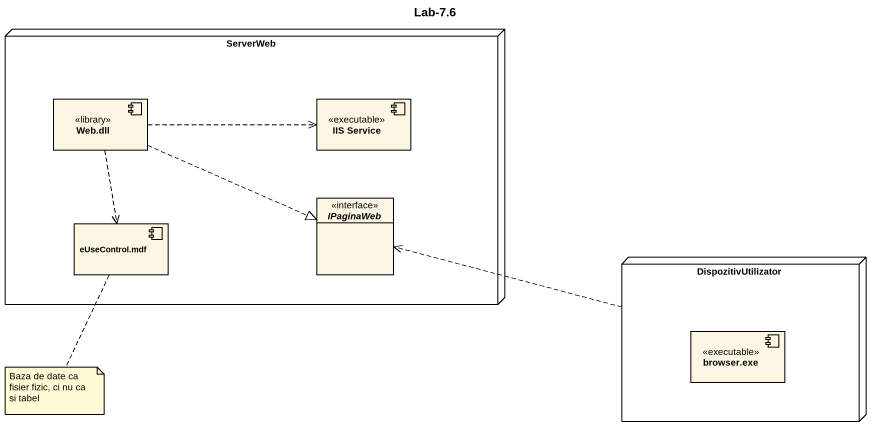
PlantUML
@startuml
title Lab-7.6
allowmixing
hide circle
hide empty members
node ServerWeb {
  component "Web.dll" as Web_dll <<library>>
  component "IIS Service" as IIS_Service <<executable>>
  component "eUseControl.mdf" as eUseControl_mdf
  interface IPaginaWeb
}
node DispozitivUtilizator {
  component "browser.exe" as browser_exe <<executable>>
}
Web_dll .right.> IIS_Service
Web_dll ..> eUseControl_mdf
Web_dll .right.|> IPaginaWeb
DispozitivUtilizator .left.> IPaginaWeb
note bottom of eUseControl_mdf : Baza de date ca fisier fizic, ci nu ca si tabel
@enduml
